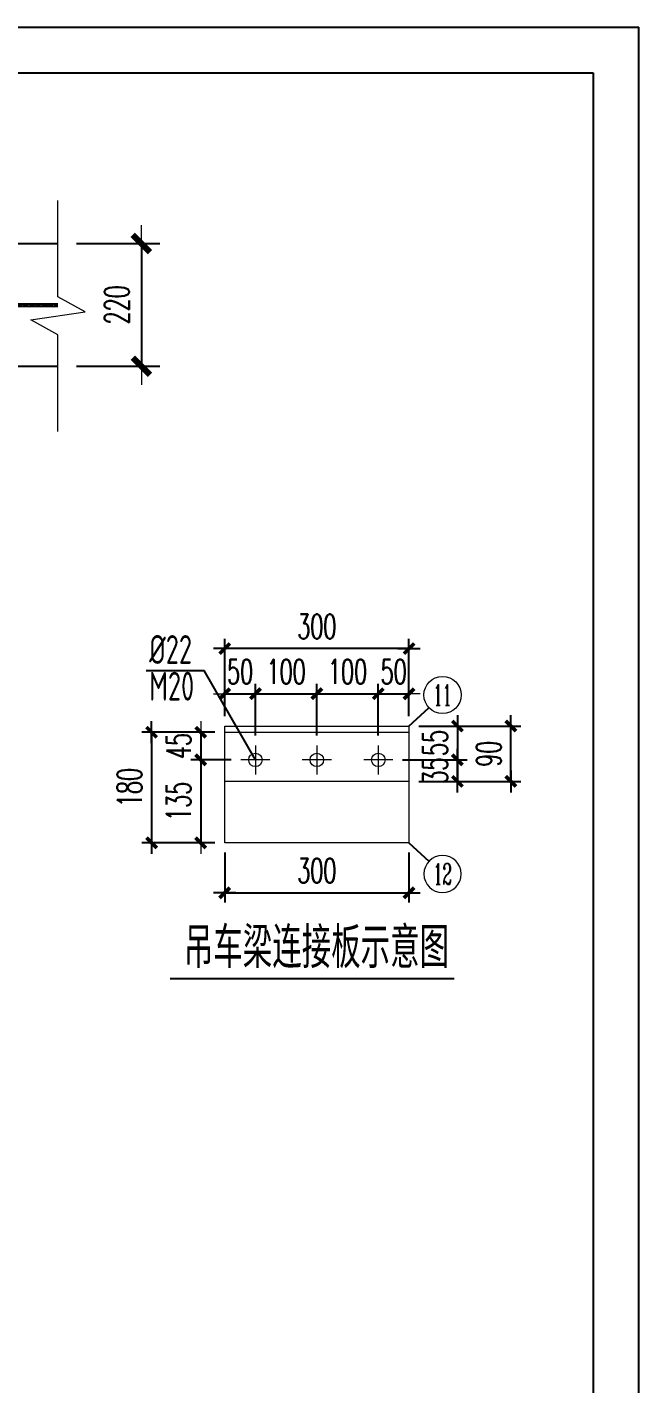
# Model space of a CAD drawing. Header units: inches. Extents: x 129725932 to 129894734, y 55771230 to 55809283.
# Drawn here: x 129891746 to 129894734, y 55802656 to 55809283 of the extents above; entities that cross this region are included whole.
import ezdxf
from ezdxf.enums import TextEntityAlignment as Align

# ---------------------------------------------------------------- set-up
doc = ezdxf.new("R2010")
doc.units = ezdxf.units.IN
doc.header["$MEASUREMENT"] = 0
doc.linetypes.add('ACAD_ISO04W100', pattern=[30, 24, -3, 0, -3])
doc.linetypes.add('CENTER', pattern=[50.8, 31.75, -6.35, 6.35, -6.35])
for name, color, linetype, lineweight in [('Bolt', 252, 'Continuous', 9), ('标注', 8, 'Continuous', 9), ('灰线', 253, 'Continuous', 5), ('轴线层', 1, 'CENTER', 15), ('钢架', 7, 'Continuous', 25)]:
    doc.layers.add(name, color=color, linetype=linetype, lineweight=lineweight)
for name, color, linetype in [('DIM', 3, 'Continuous'), ('TEXT', 7, 'Continuous'), ('TK', 140, 'Continuous'), ('尺寸标注', 8, 'Continuous'), ('轴线', 1, 'ACAD_ISO04W100'), ('钢梁', 3, 'Continuous')]:
    doc.layers.add(name, color=color, linetype=linetype)
doc.styles.add('ARIAL', font='swisscl.ttf', dxfattribs={"width": 0.7})
doc.styles.add('COMPLEX', font='COMPLEX')
doc.styles.add('DIM_FONT', font='romans.shx', dxfattribs={"width": 0.618, "bigfont": '1hztxt.shx'})
doc.styles.add('HZXY', font='romand.shx', dxfattribs={"bigfont": 'hzxy.shx'})
doc.styles.get("Standard").update_dxf_attribs({"font": 'txt', "bigfont": 'gbcbig.shx'})
doc.styles.add('TSSD_Rein', font='tssdeng.shx', dxfattribs={"width": 0.7, "bigfont": 'atssdchn.shx'})
doc.dimstyles.new('WGH(1)', dxfattribs={"dimscale": 1.2, "dimtxt": 100, "dimasz": 0.5, "dimexe": 75, "dimexo": 75, "dimgap": 50, "dimtad": 1, "dimdec": 0, "dimzin": 0, "dimdsep": 46, "dimtxsty": 'DIM_FONT', "dimblk1": '_DIMX', "dimblk2": '_DIMX', "dimsah": 1, "dimcen": 0.09, "dimclrd": 3, "dimclre": 3, "dimclrt": 7, "dimadec": 0, "dimazin": 0, "dimtfac": 1, "dimtdec": 0, "dimtix": 1, "dimtmove": 2, "dimatfit": 3, "dimldrblk": '_DIMX', "dimfxl": 0, "dimtolj": 1, "dimtzin": 0, "dimarcsym": 0})
doc.dimstyles.new('WGH(3)', dxfattribs={"dimscale": 1.2, "dimtxt": 100, "dimasz": 0.3, "dimexe": 40, "dimexo": 40, "dimgap": 40, "dimtad": 1, "dimdec": 0, "dimlfac": 0.333333, "dimzin": 0, "dimdsep": 46, "dimtxsty": 'DIM_FONT', "dimblk1": '_DIMX', "dimblk2": '_DIMX', "dimsah": 1, "dimcen": 0.09, "dimclrd": 3, "dimclre": 3, "dimclrt": 7, "dimadec": 0, "dimazin": 0, "dimtfac": 1, "dimtdec": 0, "dimtix": 1, "dimtmove": 2, "dimatfit": 3, "dimldrblk": '_DIMX', "dimfxl": 0, "dimtolj": 1, "dimtzin": 0, "dimarcsym": 0})

# ---------------------------------------------------------------- blocks, each defined once
blk = doc.blocks.new('TK')
at = {"layer": 'TK', "lineweight": -3}
for p, q in [((6334425.8, 2870306.6), (6350948.5, 2870306.6)), ((6334425.8, 2870306.6), (6350948.5, 2870306.6)), ((6334425.8, 2870306.6), (6350948.5, 2870306.6)), ((6334425.8, 2870306.6), (6350948.5, 2870306.6)), ((6350948.5, 2858636.6), (6350948.5, 2870306.6)), ((6350948.5, 2858636.6), (6350948.5, 2870306.6)), ((6334917, 2870110.2), (6350752, 2870110.2)), ((6334917, 2870110.2), (6350752, 2870110.2)), ((6350752, 2870110.2), (6350752, 2858833.1)), ((6350752, 2870110.2), (6350752, 2858833.1))]:
    blk.add_line(p, q, dxfattribs=at)
for tag, height, style, width, p in [('DISCIPLINE', 58.9, 'HZXY', 1, (6349472.7, 2859435.4)), ('PROJECT-NAME', 98.2, 'HZXY', 0.8, (6344531.8, 2859366.2)), ('ITEM-NAME', 98.2, 'HZXY', 0.8, (6346423, 2859369.9)), ('STATUS', 58.9, 'HZXY', 0.8, (6350406.5, 2859350.8)), ('版本号', 58.9, 'HZXY', 1, (6342281.9, 2859251.5)), ('REWORK-DATE', 58.9, 'ARIAL', 1, (6342814.4, 2859259)), ('DRAWING-TITLE', 98.2, 'HZXY', 0.8, (6347969.5, 2859229.5)), ('SCALE', 58.9, 'ARIAL', 1, (6349470.2, 2859271.1)), ('版本号', 58.9, 'HZXY', 1, (6342281.9, 2859078.2)), ('REWORK-DATE', 58.9, 'ARIAL', 1, (6342814.4, 2859087.1)), ('DRAWING-TITLE', 98.2, 'HZXY', 0.8, (6347970.5, 2859098.8)), ('DATE', 58.9, 'ARIAL', 1, (6349468, 2859092.1)), ('PROJECT-NUMBER', 58.9, 'ARIAL', 0.9, (6350395.7, 2859013.3)), ('DRAWING-TITLE', 98.2, 'HZXY', 0.8, (6347972.1, 2858962.5)), ('版本号', 58.9, 'HZXY', 1, (6342281.9, 2858912.2)), ('REWORK-DATE', 58.9, 'ARIAL', 1, (6342814.4, 2858915.2)), ('DRAWING-NUMBER', 58.9, 'ARIAL', 1, (6349470.8, 2858922))]:
    blk.add_attdef(tag, text='', height=height, dxfattribs=dict(at, style=style, width=width)).set_placement(p, align=Align.MIDDLE)
blk = doc.blocks.new('_DIMX')
blk.add_line((-150, 0), (150, 0))
at = {"const_width": 50}
blk.add_lwpolyline([(-70, -70), (70, 70)], dxfattribs=at)
blk = doc.blocks.new('*D729')
at = {"layer": 'Defpoints', "color": 0}
for p in [(129891896.6, 55808226.4), (129891896.6, 55807626.4), (129892303.9, 55807626.4)]:
    blk.add_point(p, dxfattribs=at)
at = {"layer": '标注', "color": 3, "lineweight": -2}
for p, q in [((129891986.6, 55808226.4), (129892393.9, 55808226.4)), ((129892303.9, 55808225.8), (129892303.9, 55807627)), ((129891986.6, 55807626.4), (129892393.9, 55807626.4))]:
    blk.add_line(p, q, dxfattribs=at)
at = {"layer": '标注', "color": 3, "lineweight": -2, "xscale": 0.5999999999999995, "yscale": 0.5999999999999995, "zscale": 0.5999999999999995}
for p, rotation in [((129892303.9, 55808226.4), 90), ((129892303.9, 55807626.4), 270)]:
    blk.add_blockref('_DIMX', p, dxfattribs=dict(at, rotation=rotation))
at = {"layer": '标注', "color": 7, "insert": (129892183.9, 55807926.4), "char_height": 120, "attachment_point": 5, "rotation": 90, "style": 'DIM_FONT'}
blk.add_mtext('\\A1;220', dxfattribs=at)
blk = doc.blocks.new('*D834')
at = {"layer": 'Defpoints', "color": 0}
for p in [(129892861, 55806027.1), (129892711, 55805869), (129892861, 55805775)]:
    blk.add_point(p, dxfattribs=at)
at = {"layer": '标注', "color": 3, "lineweight": -2}
for p, q in [((129892711, 55805917), (129892711, 55806075.1)), ((129892861, 55805823), (129892861, 55806075.1)), ((129892710.6, 55806027.1), (129892710.3, 55806027.1)), ((129892711, 55806027.1), (129892861, 55806027.1)), ((129892861.4, 55806027.1), (129892861.7, 55806027.1))]:
    blk.add_line(p, q, dxfattribs=at)
at = {"layer": '标注', "color": 3, "lineweight": -2, "xscale": 0.3599999999999997, "yscale": 0.3599999999999997, "zscale": 0.3599999999999997}
blk.add_blockref('_DIMX', (129892711, 55806027.1), dxfattribs=at)
at = {"layer": '标注', "color": 3, "lineweight": -2, "xscale": 0.3599999999999997, "yscale": 0.3599999999999997, "zscale": 0.3599999999999997, "rotation": 180}
blk.add_blockref('_DIMX', (129892861, 55806027.1), dxfattribs=at)
at = {"layer": '标注', "color": 7, "insert": (129892786, 55806135.1), "char_height": 120, "attachment_point": 5, "style": 'DIM_FONT'}
blk.add_mtext('\\A1;50', dxfattribs=at)
blk = doc.blocks.new('*D835')
at = {"layer": 'Defpoints', "color": 0}
for p in [(129892711, 55805839), (129892593.9, 55805704), (129892790, 55805704)]:
    blk.add_point(p, dxfattribs=at)
at = {"layer": '标注', "color": 3, "lineweight": -2}
for p, q in [((129892663, 55805839), (129892545.9, 55805839)), ((129892593.9, 55805839.3), (129892593.9, 55805839.7)), ((129892593.9, 55805839), (129892593.9, 55805704)), ((129892742, 55805704), (129892545.9, 55805704)), ((129892593.9, 55805703.6), (129892593.9, 55805703.2))]:
    blk.add_line(p, q, dxfattribs=at)
at = {"layer": '标注', "color": 3, "lineweight": -2, "xscale": 0.3599999999999997, "yscale": 0.3599999999999997, "zscale": 0.3599999999999997}
for p, rotation in [((129892593.9, 55805839), 270), ((129892593.9, 55805704), 90)]:
    blk.add_blockref('_DIMX', p, dxfattribs=dict(at, rotation=rotation))
at = {"layer": '标注', "color": 7, "insert": (129892485.9, 55805771.5), "char_height": 120, "attachment_point": 5, "rotation": 90, "style": 'DIM_FONT'}
blk.add_mtext('\\A1;45', dxfattribs=at)
blk = doc.blocks.new('*D836')
at = {"layer": 'Defpoints', "color": 0}
for p in [(129892790, 55805704), (129892593.9, 55805299), (129892711, 55805299)]:
    blk.add_point(p, dxfattribs=at)
at = {"layer": '标注', "color": 3, "lineweight": -2}
for p, q in [((129892742, 55805704), (129892545.9, 55805704)), ((129892593.9, 55805703.6), (129892593.9, 55805299.3)), ((129892663, 55805299), (129892545.9, 55805299))]:
    blk.add_line(p, q, dxfattribs=at)
at = {"layer": '标注', "color": 3, "lineweight": -2, "xscale": 0.3599999999999997, "yscale": 0.3599999999999997, "zscale": 0.3599999999999997}
for p, rotation in [((129892593.9, 55805704), 90), ((129892593.9, 55805299), 270)]:
    blk.add_blockref('_DIMX', p, dxfattribs=dict(at, rotation=rotation))
at = {"layer": '标注', "color": 7, "insert": (129892485.9, 55805501.5), "char_height": 120, "attachment_point": 5, "rotation": 90, "style": 'DIM_FONT'}
blk.add_mtext('\\A1;135', dxfattribs=at)
blk = doc.blocks.new('*D837')
at = {"layer": 'Defpoints', "color": 0}
for p in [(129893611, 55806027.1), (129893611, 55805869), (129893461, 55805775)]:
    blk.add_point(p, dxfattribs=at)
at = {"layer": '标注', "color": 3, "lineweight": -2}
for p, q in [((129893461, 55805823), (129893461, 55806075.1)), ((129893611, 55805917), (129893611, 55806075.1)), ((129893460.6, 55806027.1), (129893460.3, 55806027.1)), ((129893461, 55806027.1), (129893611, 55806027.1)), ((129893611.4, 55806027.1), (129893611.7, 55806027.1))]:
    blk.add_line(p, q, dxfattribs=at)
at = {"layer": '标注', "color": 3, "lineweight": -2, "xscale": 0.3599999999999997, "yscale": 0.3599999999999997, "zscale": 0.3599999999999997}
blk.add_blockref('_DIMX', (129893461, 55806027.1), dxfattribs=at)
at = {"layer": '标注', "color": 3, "lineweight": -2, "xscale": 0.3599999999999997, "yscale": 0.3599999999999997, "zscale": 0.3599999999999997, "rotation": 180}
blk.add_blockref('_DIMX', (129893611, 55806027.1), dxfattribs=at)
at = {"layer": '标注', "color": 7, "insert": (129893536, 55806135.1), "char_height": 120, "attachment_point": 5, "style": 'DIM_FONT'}
blk.add_mtext('\\A1;50', dxfattribs=at)
blk = doc.blocks.new('*D838')
at = {"layer": 'Defpoints', "color": 0}
for p in [(129892711, 55805839), (129892353.7, 55805299), (129892711, 55805299)]:
    blk.add_point(p, dxfattribs=at)
at = {"layer": 'DIM', "color": 3, "lineweight": -2}
for p, q in [((129892663, 55805839), (129892305.7, 55805839)), ((129892353.7, 55805838.6), (129892353.7, 55805299.3)), ((129892663, 55805299), (129892305.7, 55805299))]:
    blk.add_line(p, q, dxfattribs=at)
at = {"layer": 'DIM', "color": 3, "lineweight": -2, "xscale": 0.3599999999999997, "yscale": 0.3599999999999997, "zscale": 0.3599999999999997}
for p, rotation in [((129892353.7, 55805839), 90), ((129892353.7, 55805299), 270)]:
    blk.add_blockref('_DIMX', p, dxfattribs=dict(at, rotation=rotation))
at = {"layer": 'DIM', "color": 7, "insert": (129892245.7, 55805569), "char_height": 120, "attachment_point": 5, "rotation": 90, "style": 'DIM_FONT'}
blk.add_mtext('\\A1;180', dxfattribs=at)
blk = doc.blocks.new('*D839')
at = {"layer": 'Defpoints', "color": 0}
for p in [(129893611, 55805869), (129893532, 55805704), (129893847.4, 55805704)]:
    blk.add_point(p, dxfattribs=at)
at = {"layer": 'DIM', "color": 3, "lineweight": -2}
for p, q in [((129893659, 55805869), (129893895.4, 55805869)), ((129893847.4, 55805869.3), (129893847.4, 55805869.7)), ((129893847.4, 55805869), (129893847.4, 55805704)), ((129893580, 55805704), (129893895.4, 55805704)), ((129893847.4, 55805703.6), (129893847.4, 55805703.2))]:
    blk.add_line(p, q, dxfattribs=at)
at = {"layer": 'DIM', "color": 3, "lineweight": -2, "xscale": 0.3599999999999997, "yscale": 0.3599999999999997, "zscale": 0.3599999999999997}
for p, rotation in [((129893847.4, 55805869), 270), ((129893847.4, 55805704), 90)]:
    blk.add_blockref('_DIMX', p, dxfattribs=dict(at, rotation=rotation))
at = {"layer": 'DIM', "color": 7, "insert": (129893739.4, 55805786.5), "char_height": 120, "attachment_point": 5, "rotation": 90, "style": 'DIM_FONT'}
blk.add_mtext('\\A1;55', dxfattribs=at)
blk = doc.blocks.new('*D840')
at = {"layer": 'Defpoints', "color": 0}
for p in [(129893532, 55805704), (129893611, 55805599), (129893847.4, 55805599)]:
    blk.add_point(p, dxfattribs=at)
at = {"layer": 'DIM', "color": 3, "lineweight": -2}
for p, q in [((129893580, 55805704), (129893895.4, 55805704)), ((129893847.4, 55805704.3), (129893847.4, 55805704.7)), ((129893847.4, 55805704), (129893847.4, 55805599)), ((129893659, 55805599), (129893895.4, 55805599)), ((129893847.4, 55805598.6), (129893847.4, 55805598.2))]:
    blk.add_line(p, q, dxfattribs=at)
at = {"layer": 'DIM', "color": 3, "lineweight": -2, "xscale": 0.3599999999999997, "yscale": 0.3599999999999997, "zscale": 0.3599999999999997}
for p, rotation in [((129893847.4, 55805704), 270), ((129893847.4, 55805599), 90)]:
    blk.add_blockref('_DIMX', p, dxfattribs=dict(at, rotation=rotation))
at = {"layer": 'DIM', "color": 7, "insert": (129893739.4, 55805651.5), "char_height": 120, "attachment_point": 5, "rotation": 90, "style": 'DIM_FONT'}
blk.add_mtext('\\A1;35', dxfattribs=at)
blk = doc.blocks.new('*D841')
at = {"layer": 'Defpoints', "color": 0}
for p in [(129893611, 55805869), (129894108.5, 55805869), (129893611, 55805599)]:
    blk.add_point(p, dxfattribs=at)
at = {"layer": 'DIM', "color": 3, "lineweight": -2}
for p, q in [((129893659, 55805869), (129894156.5, 55805869)), ((129894108.5, 55805599.3), (129894108.5, 55805868.6)), ((129893659, 55805599), (129894156.5, 55805599))]:
    blk.add_line(p, q, dxfattribs=at)
at = {"layer": 'DIM', "color": 3, "lineweight": -2, "xscale": 0.3599999999999997, "yscale": 0.3599999999999997, "zscale": 0.3599999999999997}
for p, rotation in [((129894108.5, 55805869), 90), ((129894108.5, 55805599), 270)]:
    blk.add_blockref('_DIMX', p, dxfattribs=dict(at, rotation=rotation))
at = {"layer": 'DIM', "color": 7, "insert": (129894000.5, 55805734), "char_height": 120, "attachment_point": 5, "rotation": 90, "style": 'DIM_FONT'}
blk.add_mtext('\\A1;90', dxfattribs=at)
blk = doc.blocks.new('*D842')
at = {"layer": 'Defpoints', "color": 0}
for p in [(129892711, 55805299), (129893611, 55805299), (129893611, 55805055)]:
    blk.add_point(p, dxfattribs=at)
at = {"layer": 'DIM', "color": 3, "lineweight": -2}
for p, q in [((129892711, 55805251), (129892711, 55805007)), ((129893611, 55805251), (129893611, 55805007)), ((129892711.4, 55805055), (129893610.6, 55805055))]:
    blk.add_line(p, q, dxfattribs=at)
at = {"layer": 'DIM', "color": 3, "lineweight": -2, "xscale": 0.3599999999999997, "yscale": 0.3599999999999997, "zscale": 0.3599999999999997, "rotation": 180}
blk.add_blockref('_DIMX', (129892711, 55805055), dxfattribs=at)
at = {"layer": 'DIM', "color": 3, "lineweight": -2, "xscale": 0.3599999999999997, "yscale": 0.3599999999999997, "zscale": 0.3599999999999997}
blk.add_blockref('_DIMX', (129893611, 55805055), dxfattribs=at)
at = {"layer": 'DIM', "color": 7, "insert": (129893161, 55805163), "char_height": 120, "attachment_point": 5, "style": 'DIM_FONT'}
blk.add_mtext('\\A1;300', dxfattribs=at)
blk = doc.blocks.new('*D843')
at = {"layer": 'Defpoints', "color": 0}
for p in [(129892711, 55806247.5), (129892711, 55805869), (129893611, 55805869)]:
    blk.add_point(p, dxfattribs=at)
at = {"layer": 'DIM', "color": 3, "lineweight": -2}
for p, q in [((129892711, 55805917), (129892711, 55806295.5)), ((129893610.6, 55806247.5), (129892711.4, 55806247.5)), ((129893611, 55805917), (129893611, 55806295.5))]:
    blk.add_line(p, q, dxfattribs=at)
at = {"layer": 'DIM', "color": 3, "lineweight": -2, "xscale": 0.3599999999999997, "yscale": 0.3599999999999997, "zscale": 0.3599999999999997, "rotation": 180}
blk.add_blockref('_DIMX', (129892711, 55806247.5), dxfattribs=at)
at = {"layer": 'DIM', "color": 3, "lineweight": -2, "xscale": 0.3599999999999997, "yscale": 0.3599999999999997, "zscale": 0.3599999999999997}
blk.add_blockref('_DIMX', (129893611, 55806247.5), dxfattribs=at)
at = {"layer": 'DIM', "color": 7, "insert": (129893161, 55806355.5), "char_height": 120, "attachment_point": 5, "style": 'DIM_FONT'}
blk.add_mtext('\\A1;300', dxfattribs=at)
blk = doc.blocks.new('轴线标号')
at = {"lineweight": 13}
blk.add_circle((0, 0), 0.5, dxfattribs=at)
at = {"layer": '钢架', "lineweight": 13, "style": 'COMPLEX', "width": 1.041667}
blk.add_attdef('A', text='', height=0.56, dxfattribs=at).set_placement((-0.25, -0.28), (0.25, -0.28), align=Align.FIT)
blk = doc.blocks.new('*D844')
at = {"layer": 'Defpoints', "color": 0}
for p in [(129893161, 55806027.1), (129892861, 55805775), (129893161, 55805775)]:
    blk.add_point(p, dxfattribs=at)
at = {"layer": '标注', "color": 3, "lineweight": -2}
for p, q in [((129892861, 55805823), (129892861, 55806075.1)), ((129893161, 55805823), (129893161, 55806075.1)), ((129892861.4, 55806027.1), (129893160.6, 55806027.1))]:
    blk.add_line(p, q, dxfattribs=at)
at = {"layer": '标注', "color": 3, "lineweight": -2, "xscale": 0.3599999999999997, "yscale": 0.3599999999999997, "zscale": 0.3599999999999997, "rotation": 180}
blk.add_blockref('_DIMX', (129892861, 55806027.1), dxfattribs=at)
at = {"layer": '标注', "color": 3, "lineweight": -2, "xscale": 0.3599999999999997, "yscale": 0.3599999999999997, "zscale": 0.3599999999999997}
blk.add_blockref('_DIMX', (129893161, 55806027.1), dxfattribs=at)
at = {"layer": '标注', "color": 7, "insert": (129893011, 55806135.1), "char_height": 120, "attachment_point": 5, "style": 'DIM_FONT'}
blk.add_mtext('\\A1;100', dxfattribs=at)
blk = doc.blocks.new('*D845')
at = {"layer": 'Defpoints', "color": 0}
for p in [(129893461, 55806027.1), (129893161, 55805775), (129893461, 55805775)]:
    blk.add_point(p, dxfattribs=at)
at = {"layer": '标注', "color": 3, "lineweight": -2}
for p, q in [((129893161, 55805823), (129893161, 55806075.1)), ((129893461, 55805823), (129893461, 55806075.1)), ((129893161.4, 55806027.1), (129893460.6, 55806027.1))]:
    blk.add_line(p, q, dxfattribs=at)
at = {"layer": '标注', "color": 3, "lineweight": -2, "xscale": 0.3599999999999997, "yscale": 0.3599999999999997, "zscale": 0.3599999999999997, "rotation": 180}
blk.add_blockref('_DIMX', (129893161, 55806027.1), dxfattribs=at)
at = {"layer": '标注', "color": 3, "lineweight": -2, "xscale": 0.3599999999999997, "yscale": 0.3599999999999997, "zscale": 0.3599999999999997}
blk.add_blockref('_DIMX', (129893461, 55806027.1), dxfattribs=at)
at = {"layer": '标注', "color": 7, "insert": (129893311, 55806135.1), "char_height": 120, "attachment_point": 5, "style": 'DIM_FONT'}
blk.add_mtext('\\A1;100', dxfattribs=at)

msp = doc.modelspace()

# ---------------------------------------------------------------- linework, layer by layer
for p, q in [((129893611, 55805869), (129893708.5, 55805959)), ((129893611, 55805299), (129893708.5, 55805208.9)), ((129892444.3, 55804636.4), (129893831.6, 55804636.4))]:
    msp.add_line(p, q)
at = {"layer": 'Bolt'}
for p, q in [((129892861, 55805775), (129892861, 55805632.9)), ((129893161, 55805775), (129893161, 55805632.9)), ((129893461, 55805775), (129893461, 55805632.9)), ((129892932, 55805704), (129892790, 55805704)), ((129893232, 55805704), (129893090, 55805704)), ((129893532, 55805704), (129893390, 55805704))]:
    msp.add_line(p, q, dxfattribs=at)
for centre in [(129892861, 55805704), (129893161, 55805704), (129893461, 55805704)]:
    msp.add_circle(centre, 33, dxfattribs=at)
at = {"layer": '尺寸标注'}
for p in [(129892327.9, 55806139.9), (129892861, 55805704)]:
    msp.add_line(p, (129892610.2, 55806139.9), dxfattribs=at)
at = {"layer": '标注'}
for p, q in [((129891896.6, 55807966.1), (129891896.6, 55808436)), ((129892028.8, 55807892.8), (129891896.6, 55807966.1)), ((129891764.4, 55807853.5), (129892028.8, 55807892.8)), ((129891896.6, 55807780.1), (129891764.4, 55807853.5)), ((129891896.6, 55807307.5), (129891896.6, 55807780.1))]:
    msp.add_line(p, q, dxfattribs=at)
msp.add_lwpolyline([(129892711, 55805869), (129893611, 55805869), (129893611, 55805599), (129892711, 55805599)], close=True, dxfattribs=at)
at = {"layer": '灰线'}
msp.add_lwpolyline([(129892711, 55805839), (129893611, 55805839), (129893611, 55805299), (129892711, 55805299)], close=True, dxfattribs=at)
at = {"layer": '轴线'}
msp.add_line((129890402.9, 55807926.4), (129891896.6, 55807926.4), dxfattribs=at)
at = {"layer": '钢梁'}
for p, q in [((129890402.9, 55808226.4), (129891896.6, 55808226.4)), ((129890402.9, 55807932.4), (129891896.6, 55807932.4)), ((129890402.9, 55807920.4), (129891896.6, 55807920.4)), ((129890402.9, 55807626.4), (129891896.6, 55807626.4))]:
    msp.add_line(p, q, dxfattribs=at)

# ---------------------------------------------------------------- block references
at = {"xscale": 1.135694626611662, "yscale": 1.135694621207368, "zscale": 1.135694628993601}
msp.add_blockref('TK', (122681995.7, 52549491.3), dxfattribs=at)
ref = msp.add_blockref('轴线标号', (129893774.9, 55806021.1), dxfattribs=dict(xscale=181.6396958827972, yscale=181.6396958827972, zscale=181.6396958822698, rotation=359.9999997273786))
ref.add_attrib('A', '11', dxfattribs={"layer": '钢架', "lineweight": 13, "height": 101.72, "rotation": 360, "style": 'COMPLEX', "width": 0.78125}).set_placement((129893729.5, 55805970.2), (129893820.3, 55805970.2), align=Align.FIT)
ref = msp.add_blockref('轴线标号', (129893774.9, 55805146.9), dxfattribs=dict(xscale=-181.6396958827972, yscale=181.6396958827972, zscale=181.6396958822698, rotation=180.0000002726214))
ref.add_attrib('A', '12', dxfattribs={"layer": '钢架', "lineweight": 13, "height": 101.72, "style": 'COMPLEX', "width": 0.646552}).set_placement((129893729.5, 55805096), (129893820.3, 55805096), align=Align.FIT)

# ---------------------------------------------------------------- texts
at = {"layer": 'TEXT', "style": 'TSSD_Rein', "width": 0.7}
for s, p in [('%%C22', (129892341.9, 55806173)), ('M20', (129892341.9, 55805993.7))]:
    msp.add_text(s, height=140.62, dxfattribs=at).set_placement(p)
at = {"layer": '轴线层', "color": 4, "linetype": 'ByBlock', "insert": (129892511.1, 55804887), "char_height": 200, "width": 1314.698, "attachment_point": 1}
msp.add_mtext('吊车梁连接板示意图', dxfattribs=at)

# ---------------------------------------------------------------- dimensions: what is measured, and where the dimension line sits
at = {"layer": 'DIM'}
for base, p1, p2, picture, middle in [((129892711, 55806247.5), (129893611, 55805869), (129892711, 55805869), '*D843', (129893161, 55806355.5)), ((129893611, 55805055), (129892711, 55805299), (129893611, 55805299), '*D842', (129893161, 55805163))]:
    dim = msp.add_linear_dim(base=base, p1=p1, p2=p2, dimstyle='WGH(3)', dxfattribs=at)
    dim.commit()
    dim.dimension.update_dxf_attribs({"geometry": picture, "text_midpoint": middle})
for base, p1, p2, picture, middle in [((129893847.4, 55805704), (129893611, 55805869), (129893532, 55805704), '*D839', (129893739.4, 55805786.5)), ((129894108.5, 55805869), (129893611, 55805599), (129893611, 55805869), '*D841', (129894000.5, 55805734)), ((129892353.7, 55805299), (129892711, 55805839), (129892711, 55805299), '*D838', (129892245.7, 55805569)), ((129893847.4, 55805599), (129893532, 55805704), (129893611, 55805599), '*D840', (129893739.4, 55805651.5))]:
    dim = msp.add_linear_dim(base=base, p1=p1, p2=p2, angle=90, dimstyle='WGH(3)', dxfattribs=at)
    dim.commit()
    dim.dimension.update_dxf_attribs({"geometry": picture, "text_midpoint": middle})
at = {"layer": '标注'}
dim = msp.add_linear_dim(base=(129892303.9, 55807626.4), p1=(129891896.6, 55808226.4), p2=(129891896.6, 55807626.4), angle=90, text='220', dimstyle='WGH(1)', override={"dimfxl": 250}, dxfattribs=at)
dim.commit()
dim.dimension.update_dxf_attribs({"geometry": '*D729', "text_midpoint": (129892183.9, 55807926.4)})
for base, p1, p2, picture, middle in [((129892861, 55806027.1), (129892711, 55805869), (129892861, 55805775), '*D834', (129892786, 55806135.1)), ((129893161, 55806027.1), (129892861, 55805775), (129893161, 55805775), '*D844', (129893011, 55806135.1)), ((129893461, 55806027.1), (129893161, 55805775), (129893461, 55805775), '*D845', (129893311, 55806135.1)), ((129893611, 55806027.1), (129893461, 55805775), (129893611, 55805869), '*D837', (129893536, 55806135.1))]:
    dim = msp.add_linear_dim(base=base, p1=p1, p2=p2, dimstyle='WGH(3)', dxfattribs=at)
    dim.commit()
    dim.dimension.update_dxf_attribs({"geometry": picture, "text_midpoint": middle})
for base, p1, p2, picture, middle in [((129892593.9, 55805704), (129892711, 55805839), (129892790, 55805704), '*D835', (129892485.9, 55805771.5)), ((129892593.9, 55805299), (129892790, 55805704), (129892711, 55805299), '*D836', (129892485.9, 55805501.5))]:
    dim = msp.add_linear_dim(base=base, p1=p1, p2=p2, angle=90, dimstyle='WGH(3)', dxfattribs=at)
    dim.commit()
    dim.dimension.update_dxf_attribs({"geometry": picture, "text_midpoint": middle})

doc.saveas('drawing.dxf')
